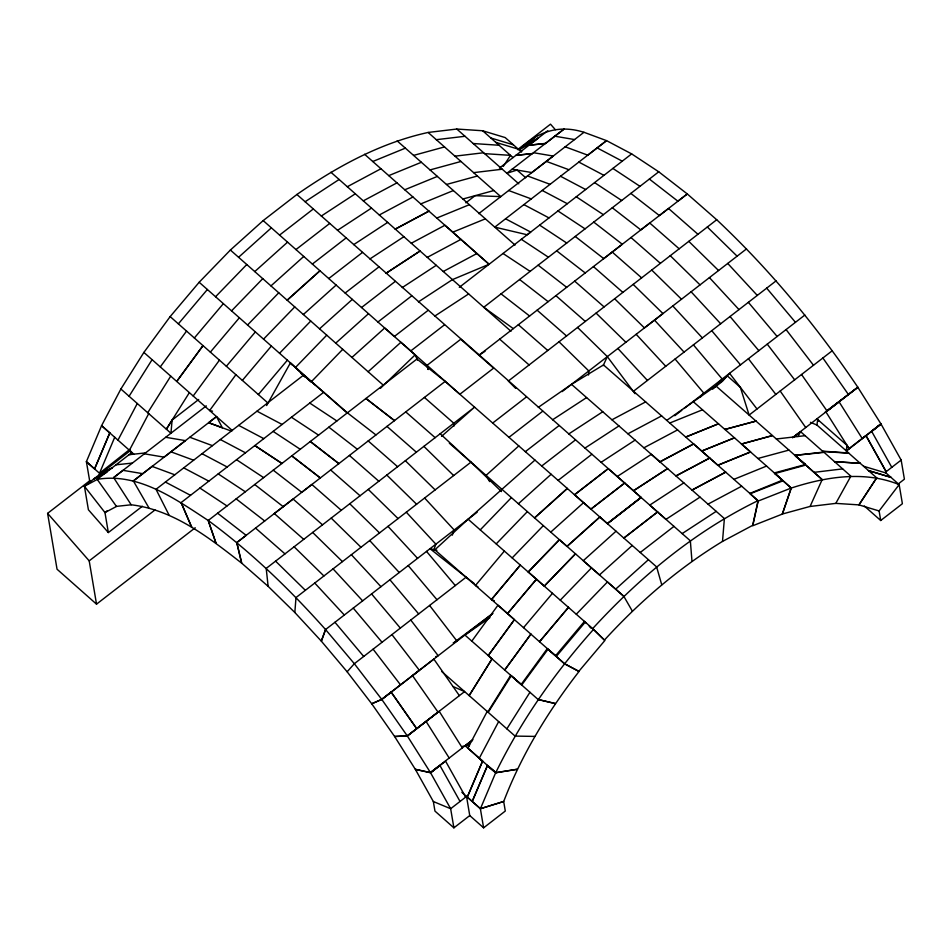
<?xml version="1.0" encoding="UTF-8"?>
<svg xmlns="http://www.w3.org/2000/svg" width="952" height="952" viewBox="0 0 952 952"><rect width="100%" height="100%" fill="white"/><g stroke="black" fill="none" stroke-linecap="round" stroke-linejoin="round"><path stroke-width="1.43" d="M465.326 796.467L466.528 796.443L469.752 815.567L453.89 827.835L434.957 811.092L433.338 801.524L415.322 769.311L394.604 736.491L371.72 703.766L347.135 671.779L321.336 641.148L294.834 612.493L295.989 597.57L470.966 462.16L501.466 491.589M588.503 375.028L588.812 370.959L559.026 341.792M538.32 407.337L571.509 384.346L659.986 461.91L693.675 443.965L758.066 500.621C694.829 531.347 640.006 577.019 592.679 628.606L604.425 640.077C639.173 602.128 678.419 568.142 722.497 541.426L724.389 518.566L651.358 454.318L617.241 476.524L296.905 194.494L263.168 220.602L230.384 250.043L199.17 282.256L347.075 412.942M198.694 399.495L172.11 420.07L170.932 433.243L120.88 389.011L143.883 352.418L170.158 316.599L199.182 282.256M816.864 425.33L817.708 419.558L847.018 445.346L849.077 448.594L846.328 450.986L881.076 424.128L901.163 460.066L904.4 479.189L897.605 484.449M847.018 445.346L846.221 450.808L880.957 423.914L857.847 387.309L827.098 411.05L801.536 374.505M823.718 452.176L800.561 431.661L792.528 437.801M758.066 500.621L752.699 525.337L722.497 541.426M782.33 514.092L791.16 488.055L758.161 501.061L752.746 525.754L782.33 514.092L791.267 488.043C825.836 476.809 864.452 470.466 899.164 484.616L902.389 503.727L880.719 520.506L864.321 506M142.383 506.238L108.349 532.561L104.958 512.545L116.489 506.464L97.199 479.368C138.421 472.323 175.549 499.145 208.226 520.482C251.399 552.172 289.955 589.645 325.548 629.546L321.336 641.16L325.56 629.546L477.19 512.188M433.529 550.625L435.873 544.175L406.302 512.2M452.307 535.167L454.175 530.002L424.616 498.027M266.631 405.552L290.42 362.879L310.876 381.954M133.815 454.152L101.59 425.663L86.382 461.672L94.581 468.908L109.789 432.898L101.578 425.663L120.88 389.011M128.734 450.213L99.508 473.251L114.716 437.265M94.581 468.908L109.789 432.922M521.72 685L548.031 649.204L564.453 663.711L579.006 671.505C548.185 711.18 521.72 754.484 503.691 801.489L480.415 808.712L467.301 797.086L482.581 761.112L479.296 758.22L498.658 721.592M487.46 765.503L472.204 801.465L487.507 765.467L495.718 772.715L517.4 769.24L495.659 772.75L487.46 765.503L495.718 772.715C521.208 720.509 554.861 672.647 593.524 629.391L468.11 519.221L434.838 549.84L491.446 599.474L493.921 600.807M480.415 808.712L495.659 772.75M467.301 797.086L482.581 761.112L479.296 758.22M782.365 514.02L810.092 506.428L822.195 479.57L805.808 465.064L774.88 473.537L774.369 472.918L805.392 464.54L772.524 435.635L741.501 444.025L772.429 435.492L715.88 385.929L666.745 420.368M603.175 365.616L607.317 356.631L635.032 393.676M117.977 440.145L137.278 403.505M129.424 450.272L148.726 413.62M495.718 772.715L467.848 748.093L469.538 744.869L465.326 745.916L482.509 761.136M467.848 748.093L487.198 711.465L515.08 736.098L534.75 736.408M797.931 436.504L800.561 431.661L793.611 437.004M810.104 506.464L835.797 503.382L850.862 476.178L822.742 451.165L848.708 452.997L816.899 425.02L810.473 422.331M464.909 635.055L492.029 658.879L469.157 695.591L487.793 711.977L510.688 675.289M129.079 396.258L152.094 359.666M147.727 412.728L170.729 376.147M172.11 420.07L166.362 429.209L189.377 392.617M488.197 712.334L511.26 675.765L521.351 684.595M506.88 728.839L529.943 692.282M503.263 166.421L510.51 155.355L484.651 153.641M823.004 451.51L848.827 453.2L876.673 477.856L858.954 504.881L835.808 503.382M876.673 477.856L858.942 504.893L879.101 510.95L880.719 520.506M130.543 454.532L131.935 452.486L97.199 479.368M471.811 641.112L497.967 605.198L514.449 619.669L488.257 655.571L521.149 684.488L547.329 648.598M488.233 655.535L514.389 619.621M160.281 366.901L186.544 331.082M203.002 345.612L176.727 381.431L203.002 345.635M193.185 395.984L219.448 360.165M235.906 374.707L209.63 410.514L212.522 411.204M879.101 510.95L899.164 484.616L885.301 472.347L901.163 460.066M504.393 551.029L475.464 585.456L477.94 586.789M491.446 599.474L520.363 565.036L491.529 599.546L555.528 655.797L584.48 621.394L586.444 623.31M536.452 579.161L507.511 613.588L536.5 579.209M523.529 627.666L552.505 593.274M585.266 622.108L556.254 656.463L564.524 663.746L578.852 671.315L604.865 640.506L593.524 629.391M178.357 323.847L207.381 289.491M194.351 337.972L223.375 303.628M210.356 352.121L239.38 317.766M226.35 366.27L255.374 331.915M242.355 380.407L271.38 346.052M258.349 394.533L287.373 360.189M380.372 388.356L415.143 354.87L400.899 342.292L368.115 371.732M700.279 397.234L703.873 393.188L675.087 359.035M715 387.095L722.187 379.015L693.413 344.862M722.378 381.371L729.565 373.303L756.995 408.979M347.135 671.779L354.334 663.711L466.075 577.221L474.155 583.421M480.26 529.871L511.402 497.598M496.23 543.878L527.372 511.605M512.2 557.872L543.342 525.611M528.193 571.902L559.336 539.629L623.846 596.357L632.366 611.172M215.569 296.738L246.782 264.525M231.562 310.864L262.764 278.65M247.556 325.001L278.757 292.788M263.549 339.138L294.751 306.925M279.543 353.263L310.745 321.062M326.738 335.187L295.536 367.401L305.045 376.695M342.732 349.325L311.53 381.526L314.695 384.632M559.49 539.772L528.336 572.021L544.306 586.075L575.484 553.826L544.306 586.075M560.3 600.129L591.478 567.892M576.293 614.195L607.459 581.946L623.846 596.357M518.816 445.905L486.055 475.381L489.637 481.581M534.976 460.078L468.11 519.221M518.4 503.739L551.148 474.263M238.583 257.278L271.368 227.837M254.767 271.582L287.563 242.153M270.963 285.897L303.748 256.457M303.343 314.517L336.139 285.076M319.539 328.821L352.323 299.38M335.735 343.137L368.519 313.684M351.919 357.44L384.703 327.988L459.875 394.247L493.612 368.138L460.756 339.245L427.031 365.354L428.198 369.459L427.031 365.354M550.756 532.108L583.564 502.68M567.095 546.448L599.855 516.984L656.618 566.904L661.735 584.754M632.247 545.46L599.474 574.925L583.29 560.692L616.039 531.204M615.658 589.157L648.419 559.693M441.549 436.361L474.584 407.135L266.203 568.403L268.131 586.337L294.834 612.493M469.491 742.5L465.326 745.916L472.24 740.489M871.627 431.28L880.957 423.914L871.687 431.387L891.786 467.325M624.679 483.057L590.906 509.13L574.544 494.754L608.268 468.646L641.041 497.42L607.435 523.648L641.16 497.539M472.18 740.382L465.254 745.785L462.446 746.416M574.544 494.754L608.233 468.634M590.942 509.153L624.643 483.021M492.66 613.552L381.764 699.411L371.72 703.766L381.752 699.387L433.85 659.117L459.364 695.626M455.151 641.66L492.743 613.504M657.546 511.938L623.846 538.082L657.582 511.974M472.882 739.692L430.435 772.56L415.322 769.311L430.566 772.786L439.883 765.408L430.435 772.56L407.313 735.944L438.027 712.132L407.289 735.908L394.604 736.491L407.313 735.944L464.6 691.592L452.997 686.511M279.567 235.084L313.303 208.976M295.965 249.567L329.69 223.458M312.363 264.061L346.088 237.952M328.749 278.555L362.486 252.435M195.231 527.765L96.521 604.151L57.049 569.225L47.6 513.366L89.904 480.629M517.614 149.619L550.506 124.165L555.349 129.686M521.708 151.475L519.923 149.19C537.939 131.435 559.3 124.403 583.945 132.304L478.737 213.653M107.302 510.724L104.97 512.569L84.419 486.258L130.376 450.617M519.054 149.833L534.917 137.552M499.395 168.099L547.769 130.721M345.148 293.037L378.884 266.929M465.873 202.812L475.107 195.66L500.74 196.612L428.126 132.459C380.312 142.907 336.77 166.731 296.905 194.494M341.28 510.296L311.863 484.497L236.774 542.604L241.606 563.096C208.869 537.618 173.716 509.82 131.174 504.786L113.633 477.595L206.286 405.873M113.633 477.595L123.022 470.336L142.752 473.68M148.857 507.785L133.363 480.938L152.141 466.409M208.631 422.688L216.509 416.595L222.363 427.769L208.631 422.688L231.288 431.077M133.363 480.938L216.509 416.595M361.546 307.52L395.27 281.411M377.932 322.002L411.669 295.894M96.521 604.151L89.202 560.859L155.009 509.939M428.067 310.388L394.33 336.496L263.168 220.59M181.13 502.585L191.685 527.194L181.13 502.585L323.692 392.283L347.42 412.799M459.292 287.337L631.652 153.903L658.748 171.8L687.296 193.946L677.907 201.205L649.359 179.059M410.728 350.967L444.453 324.858M208.226 520.482L216.009 543.247L208.226 520.482L416.964 359.011L445.179 381.395L607.317 523.529L641.041 497.42M658.748 171.8L483.759 307.27L513.307 328.63M603.758 258.599L622.299 244.248L593.75 222.102M445.179 381.395L301.772 492.303L273.236 470.181M792.968 437.408L857.812 387.226C816.935 326.572 770.037 269.88 716.713 219.745L508.32 381.038L515.687 388.392M492.708 423.033L526.444 396.925M562.132 391.605L746.499 248.912M508.999 437.301L542.723 411.204M525.361 451.653L559.098 425.556M633.496 391.224L776.07 280.888M541.736 466.004L575.472 439.907M558.134 480.379L591.858 454.271M674.754 415.726L681.739 410.324M684.072 408.515L804.845 315.053M721.866 381.776L712.536 388.999L727.28 375.873L740.37 387.357L749.117 415.072L832.262 350.729M407.289 735.908L381.764 699.411L391.141 692.14L416.678 728.649L391.153 692.14M489.982 617.562L464.945 635.091M640.232 552.493L673.968 526.385M825.265 411.978L857.847 387.309M466.528 796.443L450.653 808.724L433.338 801.524M469.752 815.567L483.616 827.823L505.298 811.044L503.679 801.489L480.379 808.712L461.851 792.314M827.074 411.014L839.081 401.839L862.179 438.444L866.046 435.73L886.145 471.68L866.058 435.742L862.226 438.539M305.104 201.741L339.114 179.476M321.3 216.044L355.31 193.78M337.484 230.348L371.494 208.083M353.68 244.652L387.69 222.387M369.864 258.968L403.886 236.703M402.244 287.575L436.266 265.31M418.44 301.879L452.45 279.614L489.078 264.275L364.568 154.26M434.624 316.183L468.646 293.918L510.986 331.272M552.541 419.808L586.599 397.579M568.713 433.981L602.759 411.752M584.873 448.154L618.943 425.937M601.069 462.339L635.103 440.11M683.833 482.878L649.764 505.095L665.972 519.364L700.017 497.123M682.156 533.596L716.202 511.355M485.032 351.312L478.904 355.251L649.752 223.006L679.169 248.793M571.509 384.346L603.497 364.925L717.915 465.302L750.592 452.01M347.313 186.723L380.955 168.742M363.307 200.848L396.948 182.867M379.301 214.985L412.942 196.993M525.552 144.823L538.38 137.992L532.751 142.348L519.923 149.19M411.288 243.248L444.929 225.267L489.078 264.275M427.281 257.373L460.911 239.392M443.263 271.498L476.904 253.518M99.401 474.584L112.217 467.741M611.946 419.796L645.658 401.887M627.915 433.803L661.628 415.881M643.897 447.809L677.598 429.887M659.867 461.815L693.58 443.894M708.002 504.155L741.691 486.21M99.436 474.632L112.276 467.825M84.419 486.258L97.259 479.451M453.259 642.778L457.019 641.136L429.59 605.448M435.683 656.797L438.182 655.702L410.764 620.026M372.756 161.507L405.373 148.143M388.761 175.632L421.367 162.28M404.767 189.769L437.373 176.417M420.76 203.918L453.366 190.555M436.766 218.056L469.372 204.692M452.759 232.181L485.377 218.829M734.527 437.86L701.743 451.058L734.456 437.789M717.832 465.195L750.509 451.902L693.092 401.53M733.897 479.356L766.574 466.063M749.878 493.41L782.556 480.129L741.501 444.025M669.78 423.033L702.493 409.788M413.573 155.402L444.513 146.929M430.018 169.932L460.97 161.471M446.476 184.474L477.416 176.001M462.922 199.004L493.862 190.543M757.935 458.471L788.958 450.094M428.126 132.447L456.805 129.044M436.325 139.682L465.004 136.279M454.973 156.164L483.652 152.748M473.608 172.645L502.287 169.218M823.742 452.045L794.956 455.365L824.015 452.39M814.008 472.359L842.651 468.884M776.332 438.991L805.118 435.671M528.967 145.216L545.401 143.443M528.979 145.251L545.437 143.49L564.203 128.96L506.869 173.276L517.019 170.063L525.742 177.762M129.079 454.687L145.513 452.914M115.965 464.826L132.399 463.065M116.441 506.381L131.174 504.786M521.541 152.022L505.191 137.576L482.664 130.757L456.805 129.044L518.78 183.807M473.203 143.526L499.074 145.251M554.79 136.196L574.556 139.563M533.441 152.701L553.183 156.045L531.823 172.562L512.093 169.218M165.707 437.289L185.438 440.633L164.101 457.15L144.359 453.807M436.908 550.327L430.007 548.709L466.075 577.221M538.154 699.506L555.421 703.587L538.142 699.53L511.26 675.765M863.559 466.242L886.038 473.001L885.301 472.347M490.863 138.004L513.39 144.811M495.79 142.36L518.304 149.155M583.909 132.257L606.543 140.646L587.777 155.164L565.131 146.786M546.293 161.352L568.939 169.742M527.456 175.93L550.101 184.331M508.618 190.507L531.264 198.909M189.805 437.254L212.451 445.655M170.967 451.831L193.613 460.209M152.13 466.409L174.787 474.798M631.652 153.903L606.543 140.634L494.79 227.135L527.194 234.763L530.68 232.074L505.56 218.805M597.154 147.905L622.263 161.174M578.84 162.078L603.949 175.346M560.514 176.251L585.623 189.519M542.2 190.448L567.309 203.704M523.874 204.62L548.995 217.901M256.992 411.204L282.113 424.461M238.666 425.365L263.787 438.634M220.352 439.526L245.473 452.819M202.026 453.699L227.147 466.968M183.712 467.884L208.833 481.153M165.398 482.057L190.519 495.326M491.529 599.546L493.993 600.867M612.886 168.433L639.982 186.33M594.572 182.605L621.668 200.491M576.257 196.778L603.354 214.664M557.943 210.951L585.052 228.861M539.641 225.136L566.737 243.034M521.327 239.309L548.423 257.219M503.013 253.482L530.121 271.391M309.769 403.065L336.865 420.962M291.455 417.238L318.563 435.135M273.141 431.399L300.249 449.296M236.524 459.721L263.621 477.618M218.21 473.894L245.307 491.779M199.896 488.055L227.004 505.952M394.461 420.582L365.925 398.483L394.473 420.617M347.385 412.823L375.933 434.921M291.776 455.853L320.312 477.952L291.776 455.841M630.819 193.399L659.379 215.557L687.296 193.946L716.713 219.745M612.279 207.75L640.827 229.908L668.53 208.476L697.947 234.275M575.21 236.453L603.758 258.611M556.67 250.828L585.218 272.95M538.13 265.18L566.678 287.302M519.602 279.519L548.138 301.665M501.061 293.87L529.61 316.016M328.857 427.174L357.393 449.273M254.696 484.52L283.232 506.654M236.155 498.872L264.704 520.994M217.615 513.211L246.163 535.345L236.774 542.604L241.76 563.215L268.131 586.337M323.692 392.283L303.569 375.136L156.009 489.316L169.17 515.306M805.368 464.743L795.36 455.818L805.392 464.54M548.031 649.204L555.778 655.987M630.986 237.524L660.39 263.323M612.207 252.054L641.624 277.853M593.429 266.584L622.858 292.383M574.663 281.126L604.08 306.913M555.897 295.655L585.313 321.443M537.118 310.185L566.535 335.973M518.352 324.715L547.769 350.503M499.681 339.162L529.098 364.961M424.39 397.424L453.807 423.223L454.104 425.984M449.344 443.192L566.964 546.329L599.855 516.984M405.719 411.871L435.147 437.67M386.952 426.401L416.369 452.188M368.174 440.919L397.603 466.718M349.408 455.449L378.825 481.236M330.63 469.967L360.058 495.766M322.514 524.826L293.085 499.026L274.319 513.556L303.736 539.344M441.692 671.481L469.157 695.591L492.029 658.879M255.552 528.074L284.969 553.874M617.301 476.559L690.343 540.795L691.985 561.359M482.664 130.757L512.997 157.568M397.174 140.908L515.056 245.057M330.915 172.241L468.646 293.918M230.384 250.043L383.228 385.096M301.153 373.458L305.033 376.885M170.158 316.599L267.762 402.851M143.883 352.418L232.419 430.661M795.36 455.818L822.195 479.606M782.532 480.391L774.88 473.537L791.267 488.043L783.068 480.796L750.081 493.79L758.161 501.061M440.193 433.755L470.966 462.16M589.383 626.178L591.335 628.094M707.336 227.016L737.11 256.171M688.796 241.356L718.57 270.523M670.256 255.695L700.029 284.874M651.715 270.047L681.489 299.214M633.175 284.398L662.961 313.565L644.421 327.916L614.635 298.75M596.095 313.101L625.88 342.268M577.567 327.44L607.34 356.607M423.89 446.381L453.664 475.548M405.35 460.72L435.135 489.887M290.55 363.295L292.657 365.366M386.81 475.06L416.595 504.227M368.269 489.411L398.055 518.578M349.741 503.751L379.515 532.918M331.201 518.102L360.987 547.269M312.661 532.442L342.446 561.609M294.12 546.793L323.906 575.96M275.58 561.133L305.366 590.311M589.383 626.142L591.442 628.165M727.733 263.442L757.292 295.417M709.418 277.603L738.978 309.59M691.104 291.776L720.676 323.751M672.79 305.949L702.362 337.924M654.488 320.122L684.048 352.097M636.174 334.295L665.745 366.27M617.86 348.468L647.431 380.443M387.988 526.361L417.559 558.336M369.685 540.534L399.245 572.509M351.371 554.707L380.943 586.682M333.057 568.868L362.629 600.843M314.755 583.04L344.327 615.016M108.349 532.561L88.405 509.772L84.407 486.234M47.6 513.366L89.202 560.859M766.681 288.147L795.456 322.312M748.367 302.331L777.141 336.484M730.041 316.504L758.815 350.657M711.727 330.677L740.501 364.842M426.52 551.398L455.294 585.563M408.206 565.583L436.98 599.736M389.892 579.756L418.666 613.909M371.566 593.929L400.34 628.094M353.252 608.102L382.026 642.267M334.937 622.275L363.723 656.452M325.56 629.546L354.334 663.711L381.752 699.387M786.066 329.57L813.496 365.259M767.241 344.148L794.658 379.824M748.403 358.725L775.832 394.402M391.927 634.603L419.356 670.279L412.513 675.634L438.027 712.144M373.101 649.181L400.53 684.869M822.885 357.988L848.411 394.497M780.188 391.034L805.725 427.531M825.979 411.99L849.077 448.594M817.078 418.582L818.613 421.01M439.181 711.263L462.303 747.879M426.068 721.414L449.201 758.03M465.671 797.098L445.584 761.16L430.566 772.786L450.653 808.724L453.89 827.835M439.955 765.515L460.042 801.453M415.143 354.87L417.416 360.011M129.888 449.32L130.9 452.045M99.77 472.62L100.281 473.953L86.394 461.66L89.666 480.82M487.805 711.43L487.924 712.025M480.379 808.712L483.616 827.823M530.871 634.127L504.691 670.018L530.895 634.139M568.499 607.328L539.534 641.731L568.499 607.34M567.321 488.435L534.56 517.912L567.332 488.447M319.943 270.761L287.159 300.201L319.943 270.773M420.07 251.007L386.06 273.272L420.07 251.007M667.519 468.551L633.473 490.78L667.614 468.622M428.935 211.13L395.294 229.111L428.935 211.13M709.716 458.067L675.956 475.94L709.645 458.007M725.686 472.132L692.009 490.078L725.71 472.156M106.648 472.18L93.808 478.987L106.648 472.192M718.474 423.795L685.749 437.051L718.474 423.783M755.995 421.093L724.912 429.435L755.995 421.093M532.299 153.581L515.853 155.366L532.287 153.593M860.275 463.327L834.452 461.637L860.287 463.35M890.965 477.357L868.486 470.597L890.965 477.357M281.935 463.445L254.827 445.548L281.947 463.469M338.852 463.612L310.316 441.514L338.852 463.612"/></g></svg>
